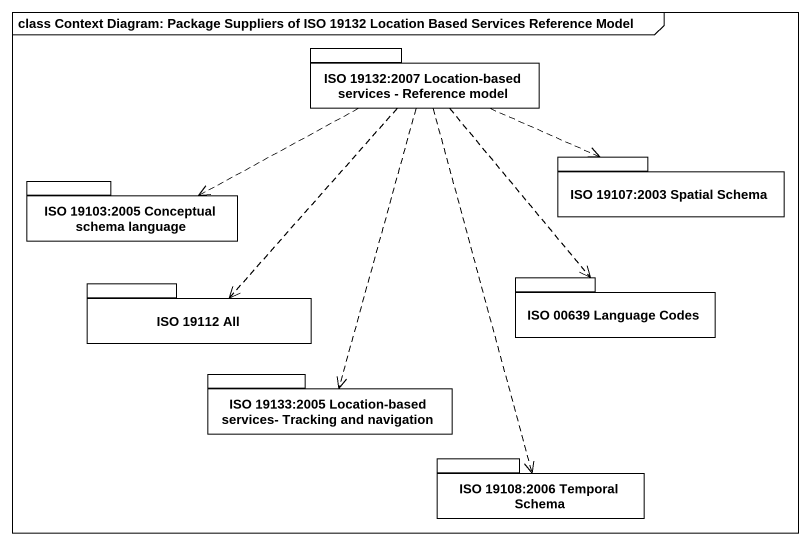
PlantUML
@startuml
mainframe class Context Diagram: Package Suppliers of ISO 19132 Location Based Services Reference Model
package "ISO 19132:2007 Location-based services - Reference model" as ISO_19132_2007_Location {
}
package "ISO 19107:2003 Spatial Schema" as ISO_19107_2003_Spatial {
}
package "ISO 19103:2005 Conceptual schema language" as ISO_19103_2005_Conceptual {
}
package "ISO 00639 Language Codes" as ISO_00639_Language_Codes {
}
package "ISO 19112 All" as ISO_19112_All {
}
package "ISO 19133:2005 Location-based services- Tracking and navigation" as ISO_19133_2005_Location {
}
package "ISO 19108:2006 Temporal Schema" as ISO_19108_2006_Temporal {
}
ISO_19132_2007_Location .right.> ISO_19107_2003_Spatial
ISO_19132_2007_Location .left.> ISO_19103_2005_Conceptual
ISO_19132_2007_Location ..> ISO_00639_Language_Codes
ISO_19132_2007_Location ..> ISO_19112_All
ISO_19132_2007_Location ..> ISO_19133_2005_Location
ISO_19132_2007_Location ..> ISO_19108_2006_Temporal
@enduml
